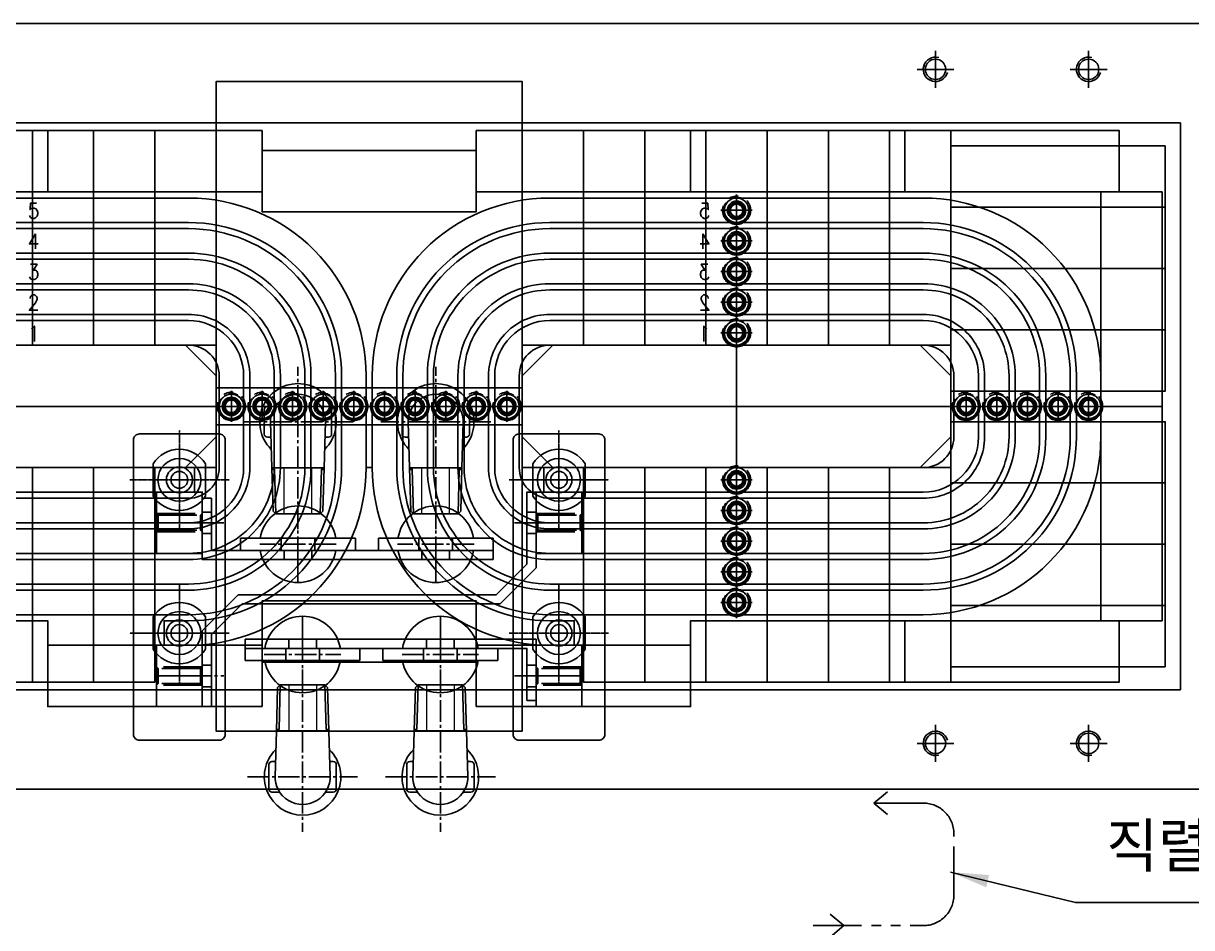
# Model space of a CAD drawing. Header units: millimetres. Extents: x 2584 to 14522, y 0 to 1456.
# Drawn here: x 5108.4 to 5490, y 649.2 to 944.3 of the extents above; entities that cross this region are included whole.
import ezdxf

# ---------------------------------------------------------------- set-up
doc = ezdxf.new("R2010")
doc.units = ezdxf.units.MM
for name, pattern in [('CENTER', [50.8, 31.75, -6.35, 6.35, -6.35]), ('CENTER1', [10, 7, -1, 1, -1]), ('CENTER2', [1.125, 0.75, -0.125, 0.125, -0.125]), ('HIDDEN2', [0.1875, 0.125, -0.0625]), ('HIDDENX2', [19.05, 12.7, -6.35]), ('PHANTOM2', [31.75, 15.875, -3.175, 3.175, -3.175, 3.175, -3.175])]:
    doc.linetypes.add(name, pattern=pattern)
for name, color, linetype in [('______', 7, 'Continuous'), ('CENTER', 1, 'CENTER'), ('THIN', 3, 'Continuous')]:
    doc.layers.add(name, color=color, linetype=linetype)
doc.styles.add('ROMANS', font='romans.shx', dxfattribs={"width": 0.9, "bigfont": 'whgtxt.shx'})
doc.styles.get("Standard").update_dxf_attribs({"font": 'ISOCP.SHX', "bigfont": 'WHGTXT.SHX'})
doc.dimstyles.new('PS-5', dxfattribs={"dimscale": 5, "dimtxt": 3.2, "dimasz": 2.5, "dimexe": 2, "dimexo": 2.5, "dimgap": 2, "dimtad": 1, "dimtoh": 1, "dimrnd": 0.05, "dimzin": 12, "dimdsep": 46, "dimtxsty": 'Standard', "dimcen": 0, "dimclrt": 2, "dimazin": 3, "dimtfac": 1, "dimtofl": 0, "dimtmove": 0, "dimatfit": 3, "dimfxl": 0, "dimtolj": 1, "dimtzin": 0, "dimarcsym": 0})

# ---------------------------------------------------------------- blocks, each defined once
blk = doc.blocks.new('A$C5E7936DF')
at = {"color": 252}
for points in [[(-70, 0), (0, 0), (0, 20), (-60, 20), (-70, 10)], [(0, 0), (70, 0), (70, 10), (60, 20), (0, 20)], [(-60, -20), (0, -20), (0, 0), (-70, 0), (-70, -10)], [(0, -20), (60, -20), (70, -10), (70, 0), (0, 0)]]:
    blk.add_lwpolyline(points, close=True, dxfattribs=at)
blk = doc.blocks.new('A$C206D4F3C')
at = {"color": 252}
for points in [[(-330, 6), (-230, 6), (-230, 106), (-330, 106)], [(-385, 90), (-455, 90), (-455, 70), (-385, 70)], [(-390, 90), (-390, 20), (-370, 20), (-370, 90)], [(-315, 90), (-385, 90), (-385, 70), (-315, 70)], [(-370, 90), (-370, 20), (-350, 20), (-350, 90)], [(-350, 90), (-350, 20), (-330, 20), (-330, 90)], [(-245, 90), (-175, 90), (-175, 70), (-245, 70)], [(-210, 90), (-210, 20), (-230, 20), (-230, 90)], [(-190, 90), (-190, 20), (-210, 20), (-210, 90)], [(-170, 90), (-170, 20), (-190, 20), (-190, 90)], [(-175, 90), (-105, 90), (-105, 70), (-175, 70)], [(-130, 90), (-130, 20), (-150, 20), (-150, 90)], [(-110, 90), (-110, 20), (-130, 20), (-130, 90)], [(-90, 90), (-90, 20), (-110, 20), (-110, 90)], [(-105, 90), (-35, 90), (-35, 70), (-105, 70)], [(-20, 85), (-90, 85), (-90, 65), (-20, 65)], [(-245, 83.5), (-315, 83.5), (-315, 63.5), (-245, 63.5)], [(-21, 70), (-21, 0), (-41, 0), (-41, 70)], [(-20, 65), (-90, 65), (-90, 45), (-20, 45)], [(-20, 45), (-90, 45), (-90, 25), (-20, 25)], [(-20, 25), (-90, 25), (-90, 5), (-20, 5)], [(-400, 0), (-330, 0), (-330, 20), (-400, 20)], [(-160, 0), (-230, 0), (-230, 20), (-160, 20)], [(-90, 0), (-160, 0), (-160, 20), (-90, 20)], [(-400, -20), (-330, -20), (-330, 0), (-400, 0)], [(-160, -20), (-230, -20), (-230, 0), (-160, 0)], [(-90, -20), (-160, -20), (-160, 0), (-90, 0)], [(-21, 0), (-21, -70), (-41, -70), (-41, 0)], [(-330, -6), (-230, -6), (-230, -106), (-330, -106)], [(-20, -25), (-90, -25), (-90, -5), (-20, -5)], [(-390, -90), (-390, -20), (-370, -20), (-370, -90)], [(-370, -90), (-370, -20), (-350, -20), (-350, -90)], [(-190, -90), (-190, -20), (-210, -20), (-210, -90)], [(-170, -90), (-170, -20), (-190, -20), (-190, -90)], [(-130, -90), (-130, -20), (-150, -20), (-150, -90)], [(-110, -90), (-110, -20), (-130, -20), (-130, -90)], [(-90, -90), (-90, -20), (-110, -20), (-110, -90)], [(-20, -45), (-90, -45), (-90, -25), (-20, -25)], [(-20, -65), (-90, -65), (-90, -45), (-20, -45)], [(-245, -83.5), (-315, -83.5), (-315, -63.5), (-245, -63.5)], [(-20, -85), (-90, -85), (-90, -65), (-20, -65)], [(-385, -90), (-455, -90), (-455, -70), (-385, -70)], [(-175, -90), (-105, -90), (-105, -70), (-175, -70)], [(-105, -90), (-35, -90), (-35, -70), (-105, -70)], [(-315, -98), (-385, -98), (-385, -78), (-315, -78)], [(-245, -98), (-175, -98), (-175, -78), (-245, -78)]]:
    blk.add_lwpolyline(points, close=True, dxfattribs=at)
blk.add_lwpolyline([(-350, -20), (-350, -90)], dxfattribs=at)
blk.add_blockref('A$C5E7936DF', (-400, 0))
at = {"xscale": -1}
blk.add_blockref('A$C5E7936DF', (-160, 0), dxfattribs=at)
blk = doc.blocks.new('A$C35D2285B')
at = {"color": 1, "linetype": 'CENTER1'}
for p, q in [((115, 68), (115, 60)), ((111, 64), (119, 64)), ((115, 58), (115, 50)), ((111, 54), (119, 54)), ((115, 48), (115, 40)), ((111, 44), (119, 44)), ((115, 38), (115, 30)), ((111, 34), (119, 34)), ((115, 28), (115, 20)), ((111, 24), (119, 24)), ((0, 4), (0, -4)), ((10, 4), (10, -4)), ((20, 4), (20, -4)), ((30, 4), (30, -4)), ((40, 4), (40, -4)), ((190, 4), (190, -4)), ((200, 4), (200, -4)), ((210, 4), (210, -4)), ((220, 4), (220, -4)), ((230, 4), (230, -4)), ((-4, 0), (4, 0)), ((6, 0), (14, 0)), ((16, 0), (24, 0)), ((26, 0), (34, 0)), ((36, 0), (44, 0)), ((186, 0), (194, 0)), ((196, 0), (204, 0)), ((206, 0), (214, 0)), ((216, 0), (224, 0)), ((226, 0), (234, 0)), ((115, -20), (115, -28)), ((111, -24), (119, -24)), ((115, -30), (115, -38)), ((111, -34), (119, -34)), ((115, -40), (115, -48)), ((111, -44), (119, -44)), ((115, -50), (115, -58)), ((111, -54), (119, -54)), ((115, -60), (115, -68)), ((111, -64), (119, -64))]:
    blk.add_line(p, q, dxfattribs=at)
at = {"color": 1}
blk.add_lwpolyline([(176, -48, 0.414214), (204, -20), (204, 10, 0.414214), (176, 38), (54, 38, 0.414214), (26, 10), (26, -10, 0.414214), (54, -38), (176, -38, 0.414214), (194, -20), (194, 10, 0.414214), (176, 28), (54, 28, 0.414214), (36, 10), (36, -10, 0.414214), (54, -28), (178, -28), (178, -20), (54, -20, -0.414214), (44, -10), (44, 10, -0.414214), (54, 20), (176, 20, -0.414214), (186, 10), (186, -20, -0.414214), (176, -30), (54, -30, -0.414214), (34, -10), (34, 10, -0.414214), (54, 30), (176, 30, -0.414214), (196, 10), (196, -20, -0.414214), (176, -40), (54, -40, -0.414214), (24, -10), (24, 10, -0.414214), (54, 40), (176, 40, -0.414214), (206, 10), (206, -20, -0.414214), (176, -50), (54, -50, -0.414214), (14, -10), (14, 10, -0.414214), (54, 50), (176, 50, -0.414214), (216, 10), (216, -20, -0.414214), (176, -60), (54, -60, -0.414214), (4, -10), (4, 10, -0.414214), (54, 60), (176, 60, -0.414214), (226, 10), (226, -20, -0.414214), (176, -70), (168, -70), (168, -78), (176, -78, 0.414214), (234, -20), (234, 10, 0.414214), (176, 68), (54, 68, 0.414214), (-4, 10), (-4, -10, 0.414214), (54, -68), (176, -68, 0.414214), (224, -20), (224, 10, 0.414214), (176, 58), (54, 58, 0.414214), (6, 10), (6, -10, 0.414214), (54, -58), (176, -58, 0.414214), (214, -20), (214, 10, 0.414214), (176, 48), (54, 48, 0.414214), (16, 10), (16, -10, 0.414214), (54, -48)], format="xyb", close=True, dxfattribs=at)
for centre, radius in [((115, 64), 4), ((115, 64), 3), ((115, 54), 4), ((115, 54), 3), ((115, 44), 4), ((115, 44), 3), ((115, 34), 4), ((115, 34), 3), ((115, 24), 4), ((115, 24), 3), ((0, 0), 4), ((10, 0), 4), ((20, 0), 4), ((30, 0), 4), ((40, 0), 4), ((190, 0), 4), ((200, 0), 4), ((210, 0), 4), ((220, 0), 4), ((230, 0), 4), ((0, 0), 3), ((10, 0), 3), ((20, 0), 3), ((30, 0), 3), ((40, 0), 3), ((190, 0), 3), ((200, 0), 3), ((210, 0), 3), ((220, 0), 3), ((230, 0), 3), ((115, -24), 4), ((115, -24), 3), ((173, -24), 2.75), ((115, -34), 4), ((115, -34), 3), ((115, -44), 4), ((115, -44), 3), ((115, -54), 4), ((115, -54), 3), ((115, -64), 4), ((115, -64), 3), ((173, -74), 2.75)]:
    blk.add_circle(centre, radius, dxfattribs=at)
for centre in [(115, 64), (115, 54), (115, 44), (115, 34), (115, 24), (0, 0), (10, 0), (20, 0), (30, 0), (40, 0), (190, 0), (200, 0), (210, 0), (220, 0), (230, 0), (115, -24), (115, -34), (115, -44), (115, -54), (115, -64)]:
    blk.add_circle(centre, 2.07)
at = {"layer": 'THIN'}
for centre in [(115, 64), (115, 54), (115, 44), (115, 34), (115, 24), (0, 0), (10, 0), (20, 0), (30, 0), (40, 0), (190, 0), (200, 0), (210, 0), (220, 0), (230, 0), (115, -24), (115, -34), (115, -44), (115, -54), (115, -64)]:
    blk.add_arc(centre, 2.5, 255, 165, dxfattribs=at)
at = {"color": 2, "char_height": 5, "attachment_point": 5, "style": 'ROMANS'}
for s, insert in [('\\A1;5', (125.39, 63.86)), ('\\A1;4', (125.39, 53.86)), ('\\A1;3', (125.39, 43.86)), ('\\A1;2', (125.39, 33.86)), ('\\A1;1', (125.47, 23.72))]:
    blk.add_mtext(s, dxfattribs=dict(at, insert=insert))
blk = doc.blocks.new('A$C5CD72B92')
at = {"color": 6, "linetype": 'PHANTOM2'}
for p, q in [((0, 5.1), (0, -5.1)), ((0, 4.25), (0, -4.25)), ((-5.1, 0), (5.1, 0)), ((-4.25, 0), (4.25, 0))]:
    blk.add_line(p, q, dxfattribs=at)
blk.add_lwpolyline([(1.15, -2), (-1.15, -2), (-2.31, 0), (-1.15, 2), (1.15, 2), (2.31, 0), (1.15, -2)], dxfattribs=at)
for radius in [4.6, 4.25, 4, 2.55]:
    blk.add_circle((0, 0), radius, dxfattribs=at)
blk = doc.blocks.new('A$C2BE67DD4')
at = {"color": 1, "linetype": 'CENTER1'}
for p, q in [((-180, 194), (-180, 184)), ((-185, 189), (-175, 189)), ((-180, 184), (-180, 174)), ((-185, 179), (-175, 179)), ((-180, 174), (-180, 164)), ((-185, 169), (-175, 169)), ((-180, 164), (-180, 154)), ((-185, 159), (-175, 159)), ((-180, 154), (-180, 144)), ((-185, 149), (-175, 149)), ((-345, 120), (-345, 130)), ((-335, 120), (-335, 130)), ((-325, 120), (-325, 130)), ((-315, 120), (-315, 130)), ((-305, 120), (-305, 130)), ((-295, 120), (-295, 130)), ((-285, 120), (-285, 130)), ((-275, 120), (-275, 130)), ((-265, 120), (-265, 130)), ((-255, 120), (-255, 130)), ((-105, 120), (-105, 130)), ((-95, 120), (-95, 130)), ((-85, 120), (-85, 130)), ((-75, 120), (-75, 130)), ((-65, 120), (-65, 130)), ((-350, 125), (-340, 125)), ((-340, 125), (-330, 125)), ((-330, 125), (-320, 125)), ((-320, 125), (-310, 125)), ((-310, 125), (-300, 125)), ((-300, 125), (-290, 125)), ((-290, 125), (-280, 125)), ((-280, 125), (-270, 125)), ((-270, 125), (-260, 125)), ((-260, 125), (-250, 125)), ((-110, 125), (-100, 125)), ((-100, 125), (-90, 125)), ((-90, 125), (-80, 125)), ((-80, 125), (-70, 125)), ((-70, 125), (-60, 125)), ((-180, 106), (-180, 96)), ((-185, 101), (-175, 101)), ((-180, 96), (-180, 86)), ((-185, 91), (-175, 91)), ((-180, 86), (-180, 76)), ((-185, 81), (-175, 81)), ((-180, 76), (-180, 66)), ((-185, 71), (-175, 71)), ((-180, 66), (-180, 56)), ((-185, 61), (-175, 61))]:
    blk.add_line(p, q, dxfattribs=at)
at = {"color": 2}
blk.add_lwpolyline([(-600, 0), (0, 0), (0, 250), (-600, 250)], close=True, dxfattribs=at)
for points in [[(-375, 16), (-349, 16, 0.414214), (-347, 18), (-347, 114, 0.414214), (-349, 116), (-375, 116, 0.414214), (-377, 114), (-377, 18, 0.414214)], [(-225, 16), (-251, 16, -0.414214), (-253, 18), (-253, 114, -0.414214), (-251, 116), (-225, 116, -0.414214), (-223, 114), (-223, 18, -0.414214)]]:
    blk.add_lwpolyline(points, format="xyb", close=True, dxfattribs=at)
for centre in [(-115, 235), (-65, 235), (-115, 15), (-65, 15)]:
    blk.add_circle(centre, 3.32)
for centre in [(-180, 189), (-180, 179), (-180, 169), (-180, 159), (-180, 149), (-345, 125), (-335, 125), (-325, 125), (-315, 125), (-305, 125), (-295, 125), (-285, 125), (-275, 125), (-265, 125), (-255, 125), (-105, 125), (-95, 125), (-85, 125), (-75, 125), (-65, 125), (-180, 101), (-180, 91), (-180, 81), (-180, 71), (-180, 61)]:
    blk.add_circle(centre, 3, dxfattribs=at)
at = {"layer": 'CENTER'}
for p, q in [((-115, 229), (-115, 241)), ((-65, 229), (-65, 241)), ((-109, 235), (-121, 235)), ((-59, 235), (-71, 235)), ((-115, 21), (-115, 9)), ((-65, 21), (-65, 9)), ((-109, 15), (-121, 15)), ((-59, 15), (-71, 15))]:
    blk.add_line(p, q, dxfattribs=at)
at = {"layer": 'THIN'}
for centre, start, end in [((-115, 235), 75, 345), ((-65, 235), 75, 345), ((-115, 15), 15, 285), ((-65, 15), 15, 285)]:
    blk.add_arc(centre, 4, start, end, dxfattribs=at)
blk = doc.blocks.new('A$C5EDA54B7')
at = {"color": 1, "linetype": 'CENTER2', "ltscale": 0.5}
for p, q in [((0, 16.22), (0, -16.22)), ((16.22, 0), (-16.22, 0))]:
    blk.add_line(p, q, dxfattribs=at)
at = {"color": 1}
for p, q in [((-8.5, 5.27), (-8.5, -5.27)), ((8.5, 5.27), (8.5, -5.27))]:
    blk.add_line(p, q, dxfattribs=at)
for radius in [7, 4.25]:
    blk.add_circle((0, 0), radius, dxfattribs=at)
for start, end in [(31.7883, 148.2117), (211.7883, 328.2117)]:
    blk.add_arc((0, 0), 10, start, end, dxfattribs=at)
blk = doc.blocks.new('A$C47C90B0B')
at = {"color": 2, "linetype": 'HIDDENX2'}
for p, q in [((-12.5, -2), (2.5, -2)), ((-11.96, -2.54), (1.96, -2.54)), ((-11.96, -7.46), (1.96, -7.46)), ((-12.5, -8), (2.5, -8))]:
    blk.add_line(p, q, dxfattribs=at)
at = {"color": 1}
blk.add_lwpolyline([(-12.5, -15), (2.5, -15), (2.5, 5), (-12.5, 5)], close=True, dxfattribs=at)
at = {"color": 2, "linetype": 'HIDDENX2'}
for points in [[(-12.5, -8), (-11.96, -7.46), (-11.96, -2.54), (-12.5, -2)], [(2.5, -8), (1.96, -7.46), (1.96, -2.54), (2.5, -2)]]:
    blk.add_lwpolyline(points, dxfattribs=at)
at = {"layer": 'CENTER'}
blk.add_line((-12.5, -5), (2.5, -5), dxfattribs=at)
blk = doc.blocks.new('A$C68454DD2')
at = {"rotation": 180}
blk.add_blockref('A$C5EDA54B7', (0, 0), dxfattribs=at)
at = {"xscale": -1, "rotation": 180}
blk.add_blockref('A$C47C90B0B', (5, -19), dxfattribs=at)
blk = doc.blocks.new('A$C09921F27')
at = {"color": 1, "linetype": 'CENTER1'}
for p, q in [((0, -5), (0, 47.97)), ((-17.97, 30), (17.97, 30))]:
    blk.add_line(p, q, dxfattribs=at)
at = {"color": 2, "linetype": 'HIDDEN2', "lineweight": 0}
for p, q in [((-4.5, 0), (-4.5, 15)), ((4.5, 0), (4.5, 15))]:
    blk.add_line(p, q, dxfattribs=at)
at = {"layer": '______', "color": 30}
for p, q in [((-7.48, 35), (-10, 35)), ((7.48, 35), (10, 35)), ((-11, 34), (-11, 26)), ((11, 34), (11, 26)), ((-9, 30), (-8.54, 15)), ((9, 30), (8.54, 15)), ((-10, 25), (-8.9, 25)), ((10, 25), (8.9, 25)), ((-8.54, 15), (8.54, 15)), ((-7.67, 14.5), (-8.52, 14.5)), ((7.67, 14.5), (8.52, 14.5))]:
    blk.add_line(p, q, dxfattribs=at)
blk.add_lwpolyline([(8.54, 15), (8.16, 0.88), (7.28, 0), (-7.28, 0), (-8.16, 0.88), (-8.54, 15)], dxfattribs=at)
for centre, radius, start, end in [((0, 30), 12.5, 314.8938, 225.1062), ((0, 30), 9, 357.7026, 182.2974), ((-10, 34), 1, 90, 180), ((10, 34), 1, 0, 90), ((-10, 26), 1, 180, 270), ((10, 26), 1, 270, 0)]:
    blk.add_arc(centre, radius, start, end, dxfattribs=at)
at = {"layer": 'THIN'}
for points in [[(-7.28, 0), (-7.67, 14.5), (-8.54, 15)], [(7.28, 0), (7.67, 14.5), (8.54, 15)]]:
    blk.add_lwpolyline(points, dxfattribs=at)
blk = doc.blocks.new('A$C08E46571')
at = {"color": 1, "linetype": 'CENTER1'}
for p, q in [((0, 12.5), (0, -12.5)), ((-12.5, 0), (12.5, 0))]:
    blk.add_line(p, q, dxfattribs=at)
at = {"color": 6}
for p, q in [((-18.75, 2), (-18.75, -2)), ((18.75, 2), (-18.75, 2)), ((18.75, 2), (18.75, -2)), ((18.75, -2), (-18.75, -2))]:
    blk.add_line(p, q, dxfattribs=at)
at = {"color": 2, "linetype": 'HIDDENX2'}
for p, q in [((-5.5, -2), (-5.5, 2)), ((5.5, -2), (5.5, 2))]:
    blk.add_line(p, q, dxfattribs=at)
at = {"color": 6}
for start, end in [(9.2069, 170.7931), (189.2069, 350.7931)]:
    blk.add_arc((0, 0), 12.5, start, end, dxfattribs=at)
blk.add_blockref('A$C09921F27', (0, 9.93))
blk = doc.blocks.new('A$C5ED8283F')
at = {"color": 2, "linetype": 'HIDDENX2'}
for p, q in [((-3, -6.5), (0, -6.5)), ((-3, -13.5), (0, -13.5)), ((-109, -56.5), (-106, -56.5)), ((-109, -63.5), (-106, -63.5))]:
    blk.add_line(p, q, dxfattribs=at)
at = {"color": 1, "linetype": 'CENTER1'}
for p, q in [((-7, -10), (4, -10)), ((-113, -60), (-102, -60))]:
    blk.add_line(p, q, dxfattribs=at)
at = {"color": 6}
blk.add_lwpolyline([(-97.24, -33.5), (-109, -45.26), (-109, -70), (-106, -70), (-106, -46.5), (-96, -36.5), (-11.76, -36.5), (0, -24.74), (0, 0), (-3, 0), (-3, -23.5), (-13, -33.5)], close=True, dxfattribs=at)
blk = doc.blocks.new('A$C106F2BA5')
at = {"color": 1, "linetype": 'CENTER1'}
for p, q in [((-76.25, 6), (-76.25, -5)), ((-31.25, 6), (-31.25, -5)), ((-7, -10), (4, -10))]:
    blk.add_line(p, q, dxfattribs=at)
at = {"color": 2, "linetype": 'HIDDENX2'}
for p, q in [((-80.75, 2), (-80.75, -1)), ((-71.75, 2), (-71.75, -1)), ((-35.75, 2), (-35.75, -1)), ((-26.75, 2), (-26.75, -1)), ((-3, -6.5), (0, -6.5)), ((-3, -13.5), (0, -13.5))]:
    blk.add_line(p, q, dxfattribs=at)
at = {"color": 1}
blk.add_lwpolyline([(-95, 2), (0, 2), (0, -18), (-3, -18), (-3, -1), (-95, -1)], close=True, dxfattribs=at)
blk = doc.blocks.new('A$C70F53795')
at = {"color": 6, "linetype": 'PHANTOM2'}
for p, q in [((169.25, 26.61, 0), (164.85, 22.9)), ((181, 22.9), (164.85, 22.9)), ((169.25, 19.19, 0), (164.85, 22.9)), ((191, -7.1), (191, 12.9)), ((150.59, -13.39, 0), (154.99, -17.1)), ((144.99, -17.1), (181, -17.1)), ((150.59, -20.81, 0), (154.99, -17.1))]:
    blk.add_line(p, q, dxfattribs=at)
for centre, start, end in [((181, 12.9), 0, 90), ((181, -7.1), 270, 0)]:
    blk.add_arc(centre, 10, start, end, dxfattribs=at)

msp = doc.modelspace()

# ---------------------------------------------------------------- linework, layer by layer
msp.add_line((5222.38, 799.322, 0), (5220.38, 799.322, 0))
at = {"color": 2, "elevation": 0}
msp.add_lwpolyline([(4956.38, 911.822), (4956.38, 726.822), (5486.38, 726.822), (5486.38, 911.822)], close=True, dxfattribs=at)

# ---------------------------------------------------------------- block references
for name, p in [('A$C2BE67DD4', (5521.38, 694.322, 0)), ('A$C206D4F3C', (5501.38, 819.322, 0)), ('A$C35D2285B', (4986.38, 819.322, 0)), ('A$C5CD72B92', (5176.38, 819.322, 0)), ('A$C5CD72B92', (5186.38, 819.322, 0)), ('A$C5CD72B92', (5196.38, 819.322, 0)), ('A$C5CD72B92', (5206.38, 819.322, 0)), ('A$C5CD72B92', (5216.38, 819.322, 0)), ('A$C5CD72B92', (5226.38, 819.322, 0)), ('A$C5CD72B92', (5236.38, 819.322, 0)), ('A$C5CD72B92', (5246.38, 819.322, 0)), ('A$C5CD72B92', (5256.38, 819.322, 0)), ('A$C5CD72B92', (5266.38, 819.322, 0)), ('A$C5CD72B92', (5416.38, 819.322, 0)), ('A$C5CD72B92', (5426.38, 819.322, 0)), ('A$C5CD72B92', (5436.38, 819.322, 0)), ('A$C5CD72B92', (5446.38, 819.322, 0)), ('A$C5CD72B92', (5456.38, 819.322, 0)), ('A$C68454DD2', (5159.38, 795.322, 0)), ('A$C68454DD2', (5283.38, 795.322, 0)), ('A$C5ED8283F', (5275.88, 791.322, 0)), ('A$C106F2BA5', (5275.88, 741.322, 0)), ('A$C70F53795', (5221.38, 666.927, 0))]:
    msp.add_blockref(name, p)
at = {"xscale": -1}
for name, p in [('A$C35D2285B', (5456.38, 819.322, 0)), ('A$C08E46571', (5198.13, 774.322, 0)), ('A$C08E46571', (5243.13, 774.322, 0)), ('A$C68454DD2', (5159.38, 745.322, 0)), ('A$C68454DD2', (5283.38, 745.322, 0))]:
    msp.add_blockref(name, p, dxfattribs=at)
for name, p, rotation in [('A$C5CD72B92', (5341.38, 883.322, 0), 270), ('A$C5CD72B92', (5341.38, 873.322, 0), 270), ('A$C5CD72B92', (5341.38, 863.322, 0), 270), ('A$C5CD72B92', (5341.38, 853.322, 0), 270), ('A$C5CD72B92', (5341.38, 843.322, 0), 270), ('A$C5CD72B92', (5341.38, 795.322, 0), 270), ('A$C5CD72B92', (5341.38, 785.322, 0), 270), ('A$C106F2BA5', (5166.88, 771.322, 0), 180), ('A$C5CD72B92', (5341.38, 775.322, 0), 270), ('A$C5CD72B92', (5341.38, 765.322, 0), 270), ('A$C5CD72B92', (5341.38, 755.322, 0), 270)]:
    msp.add_blockref(name, p, dxfattribs=dict(rotation=rotation))
at = {"xscale": -1, "rotation": 180}
for p in [(5199.63, 738.322, 0), (5244.63, 738.322, 0)]:
    msp.add_blockref('A$C08E46571', p, dxfattribs=at)

# ---------------------------------------------------------------- texts
at = {"color": 2, "insert": (5462.124, 667.396, 0), "char_height": 16, "attachment_point": 7}
msp.add_mtext('직렬연결시 전류방향', dxfattribs=at)

# ---------------------------------------------------------------- leaders
at = {"annotation_type": 0, "has_hookline": 1, "hookline_direction": 0, "text_width": 191}
msp.add_leader([(5411.249, 667.292, 0), (5452.124, 657.396, 0)], dimstyle='PS-5', override={"dimgap": 2, "dimtad": 1}, dxfattribs=at)

doc.saveas('drawing.dxf')
